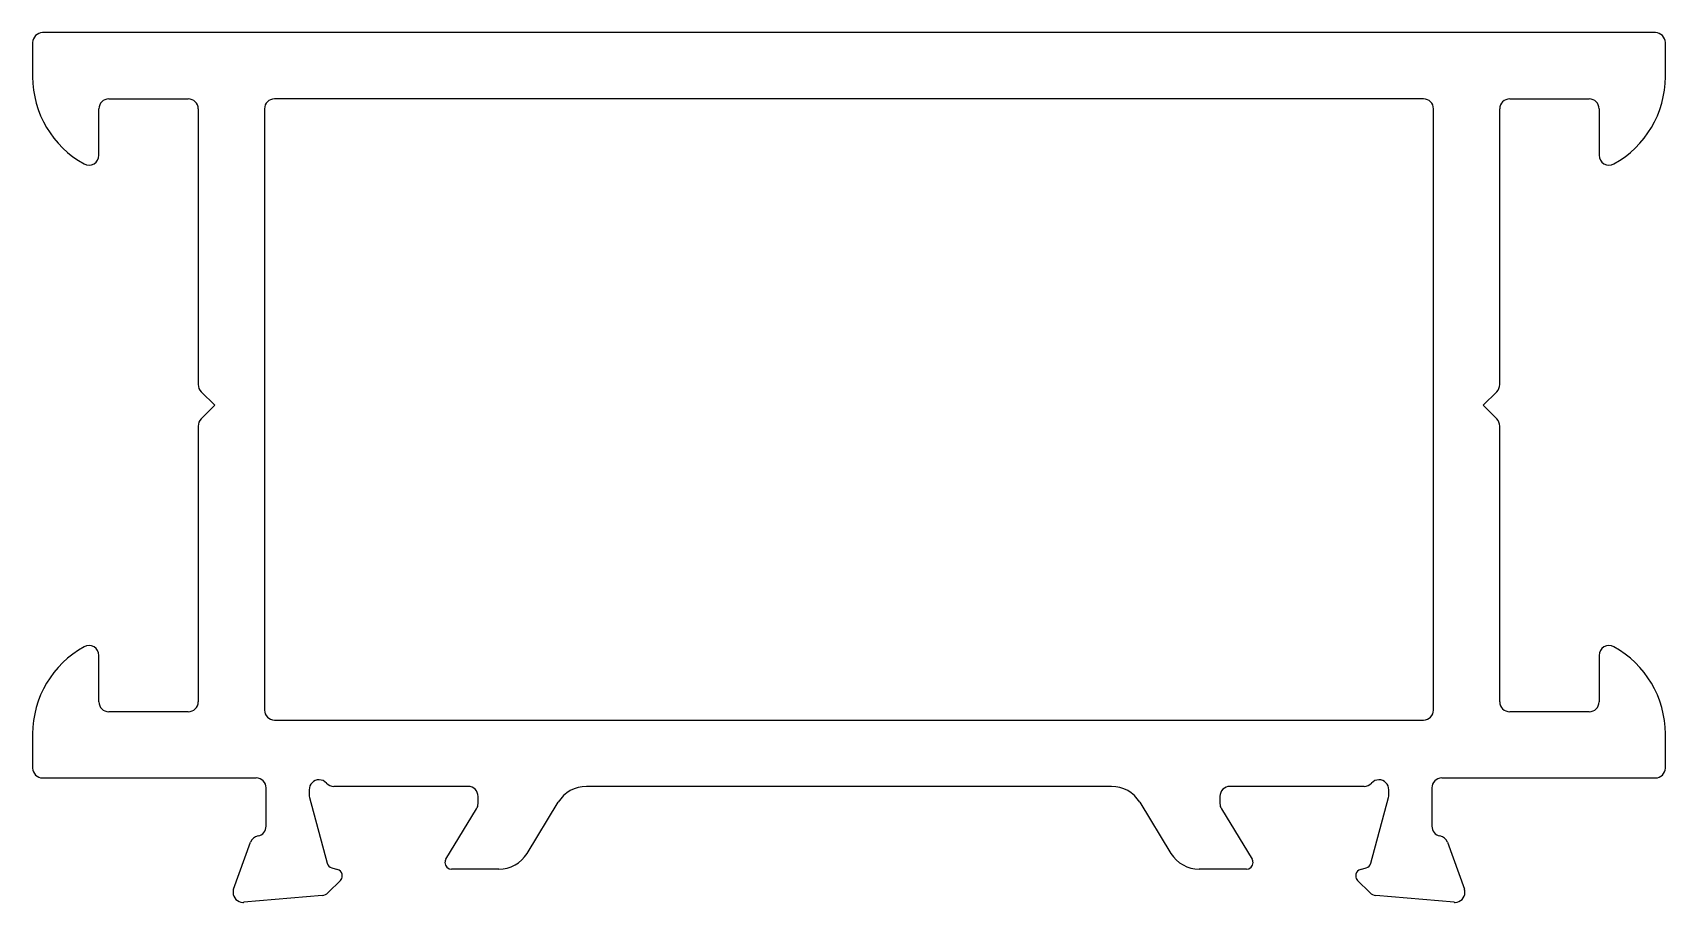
# Model space of a CAD drawing. Extents: x 760.2 to 809.5, y 578.7 to 605.
import ezdxf

# ---------------------------------------------------------------- set-up
doc = ezdxf.new("R2010")
doc.units = 0
doc.layers.get('0').update_dxf_attribs({"linetype": 'CONTINUOUS'})

msp = doc.modelspace()

# ---------------------------------------------------------------- linework, layer by layer
for p, q in [((809.231, 604.994), (760.531, 604.994)), ((760.231, 604.694), (760.231, 603.66)), ((809.531, 603.66), (809.531, 604.694)), ((762.531, 602.994), (764.931, 602.994)), ((802.231, 602.994), (767.531, 602.994)), ((804.831, 602.994), (807.231, 602.994)), ((762.231, 601.294), (762.231, 602.694)), ((765.231, 602.694), (765.231, 594.368)), ((767.231, 602.694), (767.231, 584.544)), ((802.531, 584.544), (802.531, 602.694)), ((804.531, 594.368), (804.531, 602.694)), ((807.531, 602.694), (807.531, 601.294)), ((765.319, 594.156), (765.731, 593.744)), ((804.031, 593.744), (804.443, 594.156)), ((765.731, 593.744), (765.319, 593.332)), ((804.443, 593.332), (804.031, 593.744)), ((765.231, 593.119), (765.231, 584.794)), ((804.531, 584.794), (804.531, 593.119)), ((762.231, 584.794), (762.231, 586.194)), ((807.531, 586.194), (807.531, 584.794)), ((764.931, 584.494), (762.531, 584.494)), ((767.531, 584.244), (802.231, 584.244)), ((807.231, 584.494), (804.831, 584.494)), ((760.231, 583.827), (760.231, 582.794)), ((809.531, 582.794), (809.531, 583.827)), ((760.531, 582.494), (766.981, 582.494)), ((773.381, 582.24), (769.328, 582.24)), ((792.807, 582.24), (776.955, 582.24)), ((800.434, 582.24), (796.381, 582.24)), ((802.781, 582.494), (809.231, 582.494)), ((767.281, 581.04), (767.281, 582.194)), ((768.581, 582.14), (768.581, 581.98)), ((768.591, 581.902), (769.122, 579.92)), ((773.681, 581.719), (773.681, 581.94)), ((775.16, 580.219), (776.101, 581.761)), ((793.661, 581.761), (794.602, 580.219)), ((796.081, 581.94), (796.081, 581.719)), ((800.64, 579.92), (801.171, 581.902)), ((801.181, 581.98), (801.181, 582.14)), ((802.481, 582.194), (802.481, 581.04)), ((772.71, 580.044), (773.637, 581.563)), ((796.125, 581.563), (797.052, 580.044)), ((766.298, 579.141), (766.813, 580.554)), ((802.949, 580.554), (803.464, 579.141)), ((769.264, 579.779), (769.433, 579.733)), ((800.329, 579.733), (800.498, 579.779)), ((769.522, 579.399), (769.159, 579.035)), ((774.307, 579.74), (772.881, 579.74)), ((796.881, 579.74), (795.456, 579.74)), ((800.603, 579.035), (800.24, 579.399)), ((768.973, 578.948), (766.607, 578.741)), ((803.155, 578.741), (800.789, 578.948))]:
    msp.add_line(p, q)
for centre, radius, start, end in [((760.531, 604.694), 0.3, 90, 180), ((809.231, 604.694), 0.3, 0, 90), ((763.231, 603.66), 3, 180, 241.2178), ((806.531, 603.66), 3, 298.7822, 360), ((762.531, 602.694), 0.3, 90, 180), ((764.931, 602.694), 0.3, 0, 90), ((767.531, 602.694), 0.3, 90, 180), ((802.231, 602.694), 0.3, 0, 90), ((804.831, 602.694), 0.3, 90, 180), ((807.231, 602.694), 0.3, 0, 90), ((761.931, 601.294), 0.3, 241.2178, 0), ((807.831, 601.294), 0.3, 180, 298.7822), ((765.531, 594.368), 0.3, 180, 225), ((804.231, 594.368), 0.3, 315, 0), ((765.531, 593.119), 0.3, 135, 180), ((804.231, 593.119), 0.3, 0, 45), ((763.231, 583.827), 3, 118.7822, 180), ((761.931, 586.194), 0.3, 0, 118.7822), ((807.831, 586.194), 0.3, 61.2178, 180), ((806.531, 583.827), 3, 0, 61.2178), ((762.531, 584.794), 0.3, 180, 270), ((764.931, 584.794), 0.3, 270, 0), ((804.831, 584.794), 0.3, 180, 270), ((807.231, 584.794), 0.3, 270, 0), ((767.531, 584.544), 0.3, 180, 270), ((802.231, 584.544), 0.3, 270, 0), ((760.531, 582.794), 0.3, 180, 270), ((809.231, 582.794), 0.3, 270, 0), ((766.981, 582.194), 0.3, 0, 90), ((768.881, 582.14), 0.3, 90, 180), ((768.881, 582.14), 0.3, 41.8103, 90), ((769.328, 582.54), 0.3, 221.8103, 270), ((773.381, 581.94), 0.3, 360, 90), ((776.955, 581.24), 1, 90, 148.6045), ((792.807, 581.24), 1, 31.3955, 90), ((796.381, 581.941), 0.299, 89.9014, 180.0986), ((800.434, 582.54), 0.3, 270, 318.1897), ((800.881, 582.14), 0.3, 90, 138.1897), ((800.881, 582.14), 0.3, 360, 90), ((802.781, 582.194), 0.3, 90, 180), ((768.881, 581.98), 0.3, 180, 195), ((800.881, 581.98), 0.3, 345, 360), ((773.381, 581.719), 0.3, 328.6045, 360), ((796.381, 581.719), 0.3, 180, 211.3955), ((766.981, 581.04), 0.3, 280.9043, 0), ((802.781, 581.04), 0.3, 180, 259.0957), ((767.095, 580.451), 0.3, 100.9043, 160), ((802.668, 580.451), 0.3, 20, 79.0957), ((769.316, 579.972), 0.2, 195, 255), ((772.881, 579.94), 0.2, 148.6045, 180), ((772.881, 579.94), 0.2, 180, 270), ((774.307, 580.74), 1, 270, 328.6045), ((795.456, 580.74), 1, 211.3955, 270), ((796.881, 579.94), 0.2, 270, 360), ((796.881, 579.94), 0.2, 0, 31.3955), ((800.447, 579.972), 0.2, 285, 345), ((769.381, 579.54), 0.2, 15, 75), ((769.381, 579.54), 0.2, 315, 0), ((769.381, 579.54), 0.2, 360, 15), ((800.381, 579.54), 0.2, 165, 180), ((800.381, 579.54), 0.2, 180, 225), ((800.381, 579.54), 0.2, 105, 165), ((766.562, 579.044), 0.281, 159.7197, 180.664), ((766.581, 579.04), 0.3, 180, 270), ((768.947, 579.247), 0.3, 275, 315), ((800.816, 579.247), 0.3, 225, 265), ((803.181, 579.04), 0.3, 270, 360), ((803.2, 579.044), 0.281, 359.336, 20.2803), ((766.581, 579.04), 0.3, 270, 275), ((803.181, 579.04), 0.3, 265, 270)]:
    msp.add_arc(centre, radius, start, end)

doc.saveas('drawing.dxf')
